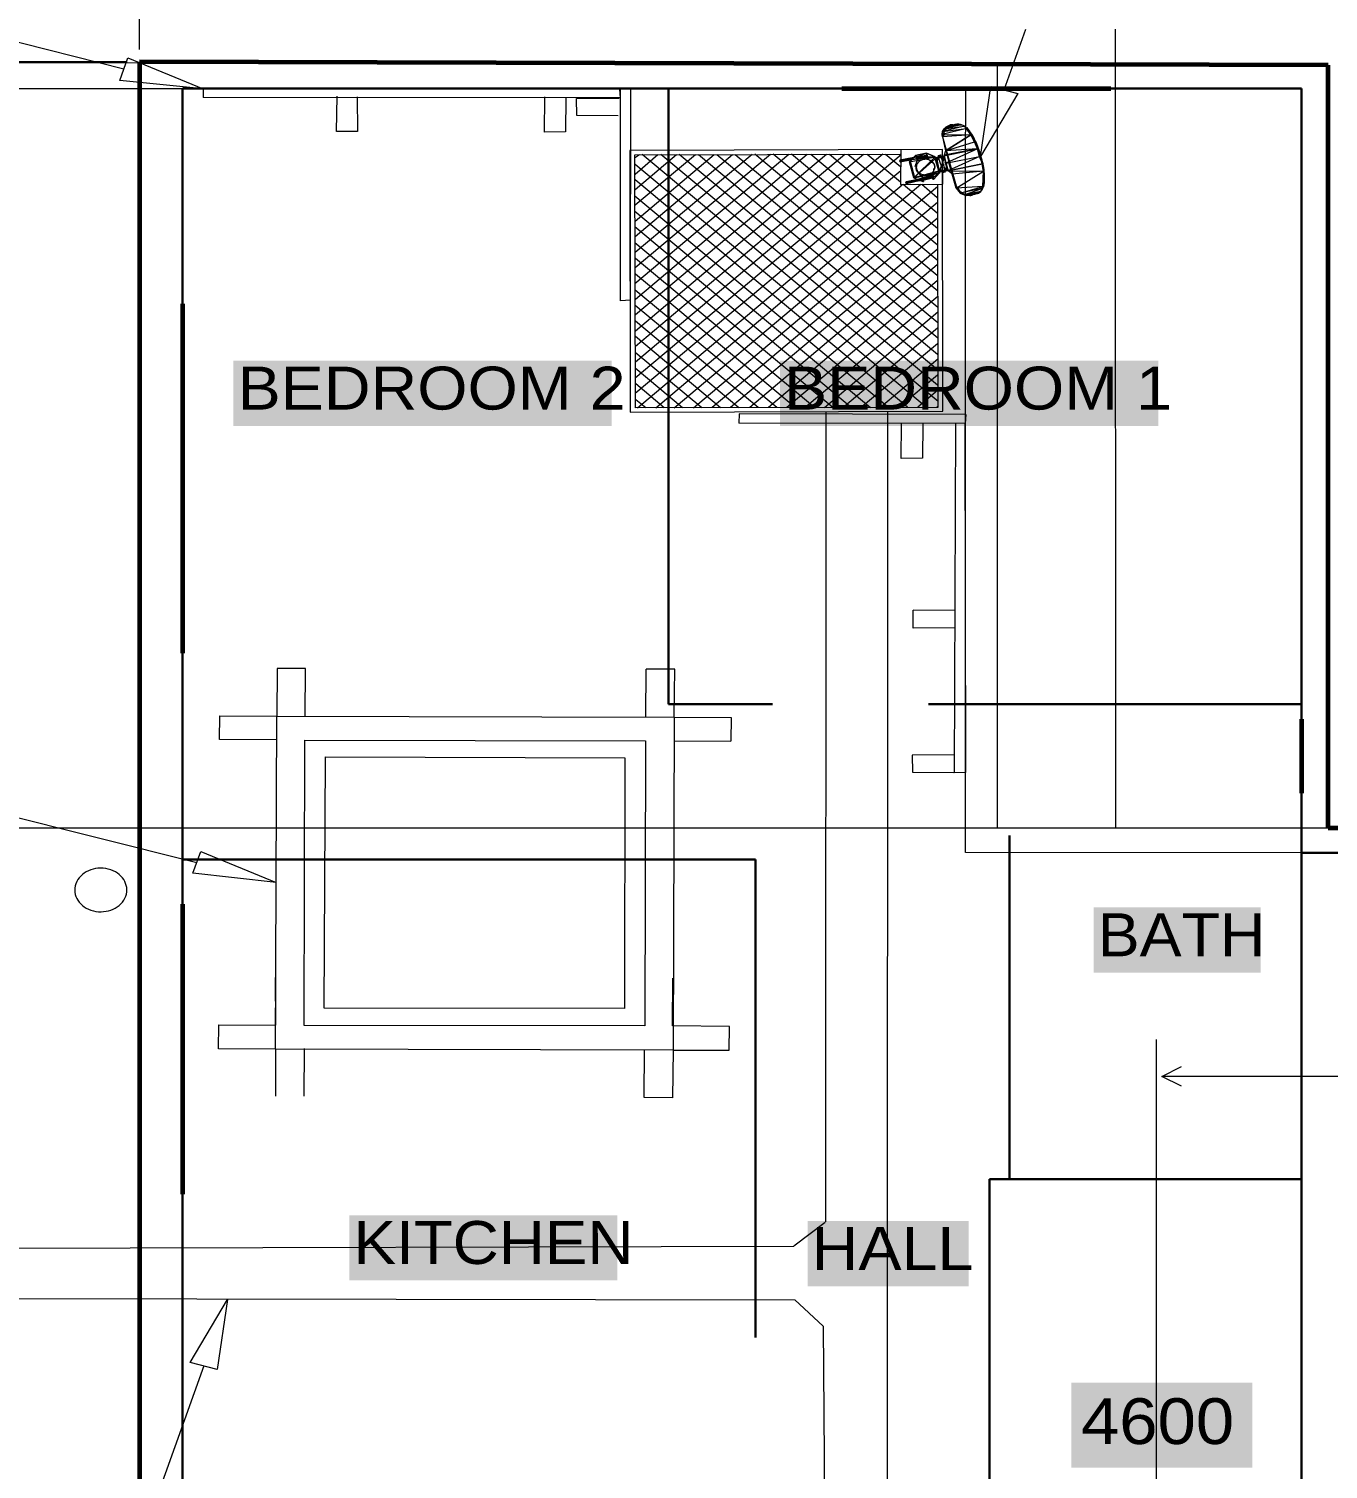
# Paper-space layout '01 Roof Support Layout' of a CAD drawing. Header units: millimetres. Extents: x 5 to 415, y 5 to 287.
# Drawn here: x 67.2 to 113.2, y 169.8 to 220.8 of the extents above; entities that cross this region are included whole.
import ezdxf

# ---------------------------------------------------------------- set-up
doc = ezdxf.new("R2010")
doc.units = ezdxf.units.MM
for name, color, linetype in [('GA_BACKGROUND', 253, 'Continuous'), ('SHEET_GEOMETRY', 7, 'Continuous'), ('SHEET_TEXT', 7, 'Continuous')]:
    doc.layers.add(name, color=color, linetype=linetype)

# ---------------------------------------------------------------- blocks, each defined once
blk = doc.blocks.new('SHEET_01_ROOF')
at = {"layer": 'GA_BACKGROUND', "lineweight": 0}
for p, q in [((70.56, 219.374), (64.948, 220.781)), ((101.719, 218.633), (102.487, 220.781)), ((105.639, 220.781), (105.656, 192.525)), ((70.416, 218.973), (70.703, 219.775)), ((70.703, 219.775), (73.372, 218.669)), ((101.479, 219.512), (51.255, 219.628)), ((101.477, 192.508), (101.479, 219.512)), ((73.372, 218.669), (70.416, 218.973)), ((100.877, 216.278), (101.24, 218.753)), ((101.24, 218.753), (102.198, 218.513)), ((100.364, 218.673), (53.068, 218.682)), ((73.372, 218.669), (73.363, 218.371)), ((88.124, 218.356), (73.363, 218.371)), ((88.103, 218.661), (73.372, 218.669)), ((78.081, 217.161), (78.104, 218.411)), ((78.081, 217.161), (78.104, 218.411)), ((78.816, 218.396), (78.832, 217.164)), ((78.816, 218.396), (78.832, 217.164)), ((85.442, 217.144), (85.465, 218.395)), ((86.207, 218.372), (86.193, 217.147)), ((86.584, 218.332), (88.086, 218.338)), ((86.596, 217.729), (86.584, 218.332)), ((88.103, 218.661), (88.124, 218.356)), ((88.133, 211.173), (88.142, 218.679)), ((88.498, 218.672), (88.142, 218.679)), ((88.497, 211.19), (88.498, 218.672)), ((100.348, 215.618), (100.364, 218.673)), ((102.198, 218.513), (100.877, 216.278)), ((88.059, 217.717), (86.596, 217.729)), ((78.832, 217.164), (78.081, 217.161)), ((78.832, 217.164), (78.081, 217.161)), ((100.386, 217.275), (99.525, 217.054)), ((100.386, 217.275), (99.525, 217.054)), ((99.525, 217.054), (99.531, 217.161)), ((99.531, 217.161), (99.525, 217.054)), ((100.314, 217.347), (99.531, 217.161)), ((100.314, 217.347), (99.531, 217.161)), ((99.531, 217.161), (100.386, 217.275)), ((99.531, 217.161), (100.386, 217.275)), ((99.531, 217.161), (99.596, 217.254)), ((99.596, 217.254), (99.531, 217.161)), ((99.567, 217.168), (99.558, 217.146)), ((99.578, 217.191), (99.567, 217.168)), ((99.59, 217.212), (99.578, 217.191)), ((99.604, 217.233), (99.59, 217.212)), ((100.203, 217.402), (99.596, 217.254)), ((100.203, 217.402), (99.596, 217.254)), ((99.596, 217.254), (100.105, 217.4)), ((99.596, 217.254), (100.105, 217.4)), ((99.596, 217.254), (100.314, 217.347)), ((99.596, 217.254), (100.314, 217.347)), ((99.653, 217.322), (99.596, 217.254)), ((99.653, 217.322), (99.596, 217.254)), ((99.606, 217.179), (99.596, 217.159)), ((99.62, 217.254), (99.604, 217.233)), ((99.618, 217.199), (99.606, 217.179)), ((99.631, 217.219), (99.618, 217.199)), ((99.637, 217.273), (99.62, 217.254)), ((99.645, 217.238), (99.631, 217.219)), ((99.656, 217.292), (99.637, 217.273)), ((99.661, 217.256), (99.645, 217.238)), ((100.105, 217.4), (99.653, 217.322)), ((99.653, 217.322), (100.105, 217.4)), ((99.839, 217.385), (99.653, 217.322)), ((99.653, 217.322), (99.839, 217.385)), ((99.77, 217.374), (99.653, 217.322)), ((99.653, 217.322), (99.898, 217.37)), ((99.675, 217.31), (99.656, 217.292)), ((99.678, 217.274), (99.661, 217.256)), ((99.697, 217.327), (99.675, 217.31)), ((99.696, 217.29), (99.678, 217.274)), ((99.691, 217.324), (99.699, 217.327)), ((99.693, 217.325), (99.701, 217.328)), ((99.716, 217.306), (99.696, 217.29)), ((99.699, 217.327), (99.707, 217.33)), ((99.701, 217.328), (99.708, 217.331)), ((99.707, 217.33), (99.714, 217.334)), ((99.708, 217.331), (99.715, 217.334)), ((99.714, 217.334), (99.722, 217.337)), ((99.715, 217.334), (99.723, 217.338)), ((99.722, 217.337), (99.729, 217.341)), ((99.723, 217.338), (99.73, 217.341)), ((99.729, 217.341), (99.737, 217.344)), ((99.73, 217.341), (99.737, 217.344)), ((99.737, 217.344), (99.744, 217.348)), ((99.737, 217.344), (99.744, 217.348)), ((99.744, 217.348), (99.752, 217.352)), ((99.744, 217.348), (99.752, 217.352)), ((99.752, 217.352), (99.759, 217.356)), ((99.752, 217.352), (99.759, 217.355)), ((99.759, 217.356), (99.766, 217.36)), ((99.759, 217.355), (99.766, 217.359)), ((99.766, 217.36), (99.773, 217.364)), ((99.766, 217.359), (99.772, 217.363)), ((99.839, 217.385), (99.77, 217.374)), ((99.772, 217.363), (99.779, 217.367)), ((99.773, 217.364), (99.78, 217.368)), ((99.779, 217.367), (99.786, 217.371)), ((99.78, 217.368), (99.787, 217.372)), ((99.786, 217.371), (99.793, 217.376)), ((99.787, 217.372), (99.794, 217.377)), ((99.793, 217.376), (99.799, 217.38)), ((99.794, 217.377), (99.801, 217.381)), ((99.804, 217.396), (99.797, 217.394)), ((99.806, 217.397), (99.799, 217.394)), ((99.799, 217.38), (99.806, 217.384)), ((99.801, 217.381), (99.807, 217.386)), ((99.811, 217.398), (99.804, 217.396)), ((99.814, 217.399), (99.806, 217.397)), ((99.818, 217.4), (99.811, 217.398)), ((99.821, 217.4), (99.814, 217.399)), ((99.825, 217.401), (99.818, 217.4)), ((99.829, 217.402), (99.821, 217.4)), ((99.833, 217.402), (99.825, 217.401)), ((99.836, 217.402), (99.829, 217.402)), ((99.84, 217.403), (99.833, 217.402)), ((99.844, 217.403), (99.836, 217.402)), ((99.898, 217.37), (99.839, 217.385)), ((99.898, 217.37), (99.839, 217.385)), ((99.847, 217.403), (99.84, 217.403)), ((99.851, 217.403), (99.844, 217.403)), ((99.855, 217.403), (99.847, 217.403)), ((99.859, 217.403), (99.851, 217.403)), ((99.862, 217.403), (99.855, 217.403)), ((99.867, 217.403), (99.859, 217.403)), ((99.869, 217.402), (99.862, 217.403)), ((99.874, 217.402), (99.867, 217.403)), ((99.876, 217.401), (99.869, 217.402)), ((99.882, 217.401), (99.874, 217.402)), ((99.884, 217.4), (99.876, 217.401)), ((99.889, 217.399), (99.882, 217.401)), ((99.891, 217.399), (99.884, 217.4)), ((99.896, 217.397), (99.889, 217.399)), ((99.898, 217.397), (99.891, 217.399)), ((99.904, 217.395), (99.896, 217.397)), ((100.105, 217.4), (99.898, 217.37)), ((100.006, 217.397), (99.898, 217.37)), ((99.905, 217.395), (99.898, 217.397)), ((99.911, 217.392), (99.904, 217.395)), ((99.912, 217.392), (99.905, 217.395)), ((99.94, 217.399), (99.909, 217.388)), ((99.918, 217.39), (99.911, 217.392)), ((99.947, 217.401), (99.915, 217.39)), ((99.972, 217.408), (99.94, 217.399)), ((99.978, 217.409), (99.947, 217.401)), ((100.005, 217.414), (99.972, 217.408)), ((100.011, 217.415), (99.978, 217.409)), ((100.038, 217.418), (100.005, 217.414)), ((100.105, 217.4), (100.006, 217.397)), ((100.043, 217.419), (100.011, 217.415)), ((100.071, 217.42), (100.038, 217.418)), ((100.076, 217.42), (100.043, 217.419)), ((100.103, 217.419), (100.071, 217.42)), ((100.108, 217.419), (100.076, 217.42)), ((100.136, 217.416), (100.103, 217.419)), ((100.105, 217.4), (100.203, 217.402)), ((100.203, 217.402), (100.105, 217.4)), ((100.14, 217.415), (100.108, 217.419)), ((100.168, 217.411), (100.136, 217.416)), ((100.172, 217.41), (100.14, 217.415)), ((100.199, 217.403), (100.168, 217.411)), ((100.203, 217.402), (100.172, 217.41)), ((100.23, 217.393), (100.199, 217.403)), ((100.314, 217.347), (100.203, 217.402)), ((100.314, 217.347), (100.203, 217.402)), ((100.233, 217.392), (100.203, 217.402)), ((100.26, 217.382), (100.23, 217.393)), ((100.262, 217.381), (100.233, 217.392)), ((100.288, 217.368), (100.26, 217.382)), ((100.29, 217.367), (100.262, 217.381)), ((100.315, 217.352), (100.288, 217.368)), ((100.317, 217.351), (100.29, 217.367)), ((100.386, 217.275), (100.314, 217.347)), ((100.386, 217.275), (100.314, 217.347)), ((100.341, 217.334), (100.315, 217.352)), ((100.342, 217.333), (100.317, 217.351)), ((100.365, 217.313), (100.341, 217.334)), ((100.365, 217.313), (100.342, 217.333)), ((100.387, 217.291), (100.365, 217.313)), ((100.387, 217.291), (100.365, 217.313)), ((100.419, 217.233), (100.375, 217.29)), ((100.533, 217.047), (100.386, 217.275)), ((100.533, 217.047), (100.386, 217.275)), ((100.445, 217.248), (100.401, 217.305)), ((100.46, 217.176), (100.419, 217.233)), ((100.487, 217.189), (100.445, 217.248)), ((100.501, 217.117), (100.46, 217.176)), ((100.528, 217.13), (100.487, 217.189)), ((86.193, 217.147), (85.442, 217.144)), ((99.528, 216.971), (99.525, 217.054)), ((99.525, 217.054), (100.533, 217.047)), ((99.525, 217.054), (100.533, 217.047)), ((99.525, 217.054), (99.528, 216.971)), ((100.533, 217.047), (99.528, 216.971)), ((100.533, 217.047), (99.528, 216.971)), ((99.528, 216.971), (99.645, 216.477)), ((99.528, 216.971), (99.645, 216.477)), ((99.528, 216.971), (99.759, 216.067)), ((99.528, 216.971), (99.789, 216.059)), ((99.537, 217.051), (99.536, 217.027)), ((99.536, 217.027), (99.537, 217.002)), ((99.539, 217.075), (99.537, 217.051)), ((99.537, 217.002), (99.539, 216.978)), ((99.544, 217.099), (99.539, 217.075)), ((99.55, 217.123), (99.544, 217.099)), ((99.558, 217.146), (99.55, 217.123)), ((99.568, 217.05), (99.567, 217.027)), ((99.567, 217.027), (99.568, 217.004)), ((99.57, 217.072), (99.568, 217.05)), ((99.568, 217.004), (99.57, 216.981)), ((99.575, 217.094), (99.57, 217.072)), ((99.58, 217.116), (99.575, 217.094)), ((99.587, 217.138), (99.58, 217.116)), ((99.596, 217.159), (99.587, 217.138)), ((100.533, 217.047), (99.645, 216.477)), ((99.645, 216.477), (100.533, 217.047)), ((99.645, 216.477), (100.671, 216.794)), ((99.645, 216.477), (100.671, 216.794)), ((100.539, 217.058), (100.501, 217.117)), ((100.566, 217.071), (100.528, 217.13)), ((100.671, 216.794), (100.533, 217.047)), ((100.671, 216.794), (100.533, 217.047)), ((100.575, 216.998), (100.539, 217.058)), ((100.603, 217.01), (100.566, 217.071)), ((100.61, 216.937), (100.575, 216.998)), ((100.638, 216.949), (100.603, 217.01)), ((100.643, 216.876), (100.61, 216.937)), ((100.671, 216.887), (100.638, 216.949)), ((100.673, 216.814), (100.643, 216.876)), ((100.702, 216.824), (100.671, 216.887)), ((100.671, 216.794), (100.778, 216.548)), ((100.778, 216.548), (100.671, 216.794)), ((100.702, 216.751), (100.673, 216.814)), ((100.732, 216.761), (100.702, 216.824)), ((100.729, 216.688), (100.702, 216.751)), ((100.755, 216.624), (100.729, 216.688)), ((100.759, 216.697), (100.732, 216.761)), ((100.784, 216.632), (100.759, 216.697)), ((99.534, 216.532), (88.47, 216.494)), ((88.47, 216.494), (88.485, 207.234)), ((88.637, 216.234), (88.811, 216.354)), ((88.643, 216.342), (98.039, 216.361)), ((88.668, 207.379), (88.643, 216.342)), ((88.644, 211.782), (94.096, 216.367)), ((88.651, 213.991), (91.449, 216.348)), ((88.651, 213.445), (92.101, 216.348)), ((88.652, 212.353), (93.444, 216.367)), ((88.652, 212.899), (92.792, 216.366)), ((88.658, 208.447), (98.069, 216.354)), ((88.659, 215.655), (89.463, 216.355)), ((88.659, 215.109), (90.115, 216.355)), ((88.66, 214.563), (90.797, 216.348)), ((88.666, 209.564), (96.734, 216.361)), ((88.666, 210.11), (96.082, 216.36)), ((88.667, 209.018), (97.425, 216.379)), ((88.674, 211.228), (94.748, 216.367)), ((88.674, 210.682), (95.43, 216.36)), ((88.91, 216.357), (99.379, 207.615)), ((89.562, 216.357), (99.358, 208.194)), ((90.214, 216.357), (99.357, 208.74)), ((90.896, 216.35), (99.357, 209.287)), ((91.548, 216.351), (99.365, 209.858)), ((92.2, 216.351), (99.365, 210.404)), ((92.891, 216.369), (99.365, 210.95)), ((93.543, 216.369), (99.373, 211.521)), ((94.195, 216.369), (99.343, 212.075)), ((94.877, 216.362), (99.342, 212.621)), ((95.529, 216.363), (99.342, 213.167)), ((96.181, 216.363), (99.351, 213.739)), ((96.863, 216.356), (98.045, 215.377)), ((97.515, 216.356), (98.045, 215.923)), ((99.277, 216.269), (98.018, 216.121)), ((98.018, 216.121), (99.277, 216.269)), ((98.517, 216.241), (98.018, 216.121)), ((98.517, 216.241), (98.018, 216.121)), ((98.018, 216.121), (98.508, 216.216)), ((98.46, 216.174), (98.018, 216.121)), ((98.018, 216.121), (98.46, 216.174)), ((98.018, 216.121), (98.46, 216.174)), ((98.027, 216.146), (98.018, 216.121)), ((98.027, 216.146), (98.018, 216.121)), ((98.027, 216.146), (98.018, 216.121)), ((98.027, 216.146), (98.517, 216.241)), ((98.517, 216.241), (98.027, 216.146)), ((98.517, 216.241), (98.027, 216.146)), ((98.027, 216.146), (98.517, 216.241)), ((98.517, 216.241), (98.027, 216.146)), ((98.517, 216.241), (98.027, 216.146)), ((98.027, 216.146), (98.039, 216.088)), ((98.46, 216.174), (98.039, 216.088)), ((98.039, 216.088), (98.46, 216.174)), ((98.039, 216.088), (98.46, 216.174)), ((98.46, 216.174), (98.039, 216.088)), ((98.46, 216.174), (98.039, 216.088)), ((98.039, 216.088), (98.46, 216.174)), ((98.46, 216.174), (98.039, 216.088)), ((98.039, 216.088), (98.46, 216.174)), ((98.062, 216.519), (98.048, 215.294)), ((99.534, 216.532), (98.062, 216.519)), ((98.365, 216.088), (98.574, 216.309)), ((98.365, 216.088), (99.277, 216.269)), ((98.365, 216.088), (99.277, 216.269)), ((98.46, 216.174), (98.365, 216.088)), ((98.46, 216.174), (98.365, 216.088)), ((99.277, 216.269), (98.46, 216.174)), ((98.46, 216.174), (98.517, 216.241)), ((98.46, 216.174), (98.517, 216.241)), ((98.517, 216.241), (98.966, 216.402)), ((98.517, 216.241), (98.966, 216.402)), ((98.574, 216.309), (98.517, 216.241)), ((98.574, 216.309), (98.517, 216.241)), ((99.277, 216.269), (98.517, 216.241)), ((99.277, 216.269), (98.517, 216.241)), ((99.277, 216.269), (98.524, 215.53)), ((99.277, 216.269), (98.524, 215.53)), ((99.289, 216.212), (98.524, 215.53)), ((98.524, 215.53), (99.289, 216.212)), ((98.966, 216.402), (98.574, 216.309)), ((98.966, 216.402), (98.574, 216.309)), ((98.574, 216.309), (98.613, 216.327)), ((98.574, 216.309), (98.64, 216.129)), ((98.613, 216.327), (98.67, 216.121)), ((98.616, 216.244), (98.969, 216.319)), ((98.969, 216.319), (98.625, 216.269)), ((98.637, 216.211), (98.99, 216.287)), ((98.981, 216.262), (98.637, 216.211)), ((98.768, 216.141), (98.741, 216.126)), ((98.796, 216.154), (98.768, 216.141)), ((98.827, 216.164), (98.796, 216.154)), ((98.859, 216.172), (98.827, 216.164)), ((98.892, 216.177), (98.859, 216.172)), ((98.925, 216.179), (98.892, 216.177)), ((98.957, 216.179), (98.925, 216.179)), ((98.966, 216.402), (98.957, 216.377)), ((98.957, 216.377), (98.993, 216.204)), ((98.989, 216.175), (98.957, 216.179)), ((98.966, 216.402), (99.277, 216.269)), ((99.277, 216.269), (98.966, 216.402)), ((98.966, 216.402), (99.023, 216.197)), ((99.277, 216.269), (98.966, 216.402)), ((99.02, 216.17), (98.989, 216.175)), ((98.993, 216.204), (99.023, 216.197)), ((99.05, 216.162), (99.02, 216.17)), ((99.196, 216.044), (99.023, 216.197)), ((99.079, 216.151), (99.05, 216.162)), ((99.107, 216.138), (99.079, 216.151)), ((99.427, 215.686), (99.247, 216.277)), ((99.289, 216.212), (99.277, 216.269)), ((99.289, 216.212), (99.277, 216.269)), ((99.436, 215.711), (99.277, 216.269)), ((99.289, 216.212), (99.573, 216.277)), ((99.573, 216.277), (99.289, 216.212)), ((99.289, 216.212), (99.603, 216.269)), ((99.603, 216.269), (99.289, 216.212)), ((99.289, 216.212), (99.534, 216.259)), ((99.298, 216.237), (99.289, 216.212)), ((99.424, 215.768), (99.289, 216.212)), ((99.424, 215.768), (99.289, 216.212)), ((99.513, 216.292), (99.298, 216.237)), ((99.298, 216.237), (99.513, 216.292)), ((99.298, 216.237), (99.513, 216.292)), ((99.513, 216.292), (99.298, 216.237)), ((99.298, 216.237), (99.474, 216.274)), ((99.474, 216.274), (99.298, 216.237)), ((99.406, 216.264), (99.298, 216.237)), ((99.349, 216.197), (99.31, 216.179)), ((99.364, 216.056), (99.319, 216.204)), ((99.319, 216.204), (99.319, 216.204)), ((99.319, 216.204), (99.349, 216.197)), ((99.328, 216.229), (99.543, 216.284)), ((99.328, 216.229), (99.328, 216.229)), ((99.331, 216.147), (99.331, 216.147)), ((99.331, 216.147), (99.361, 216.139)), ((99.349, 216.197), (99.349, 216.197)), ((99.361, 216.139), (99.349, 216.197)), ((99.36, 216.201), (99.358, 216.203)), ((99.361, 216.199), (99.36, 216.201)), ((99.362, 216.197), (99.361, 216.199)), ((99.363, 216.194), (99.362, 216.197)), ((99.364, 216.192), (99.363, 216.194)), ((99.365, 216.19), (99.364, 216.192)), ((99.366, 216.188), (99.365, 216.19)), ((99.367, 216.185), (99.366, 216.188)), ((99.367, 216.183), (99.367, 216.185)), ((99.368, 216.181), (99.367, 216.183)), ((99.368, 216.178), (99.368, 216.181)), ((99.368, 216.176), (99.368, 216.178)), ((99.369, 216.174), (99.368, 216.176)), ((99.368, 216.166), (99.369, 216.169)), ((99.369, 216.171), (99.369, 216.174)), ((99.369, 216.169), (99.369, 216.171)), ((99.385, 216.297), (99.462, 216.332)), ((99.462, 216.332), (99.385, 216.297)), ((99.453, 216.307), (99.385, 216.297)), ((99.385, 216.297), (99.483, 216.299)), ((99.474, 216.274), (99.385, 216.297)), ((99.385, 216.297), (99.406, 216.264)), ((99.474, 216.274), (99.385, 216.297)), ((99.385, 216.297), (99.406, 216.264)), ((99.385, 216.297), (99.385, 216.297)), ((99.385, 216.297), (99.406, 216.264)), ((99.385, 216.297), (99.385, 216.297)), ((99.397, 216.239), (99.573, 216.277)), ((99.573, 216.277), (99.397, 216.239)), ((99.553, 215.763), (99.397, 216.239)), ((99.397, 216.239), (99.397, 216.239)), ((99.406, 216.264), (99.415, 216.289)), ((99.406, 216.264), (99.474, 216.274)), ((99.406, 216.264), (99.474, 216.274)), ((99.406, 216.264), (99.406, 216.264)), ((99.415, 216.289), (99.415, 216.289)), ((99.424, 216.314), (99.424, 216.314)), ((99.453, 216.307), (99.424, 216.314)), ((99.424, 216.314), (99.453, 216.307)), ((99.603, 216.269), (99.424, 215.768)), ((99.603, 216.269), (99.424, 215.768)), ((99.448, 216.316), (99.446, 216.315)), ((99.447, 216.283), (99.45, 216.283)), ((99.451, 216.317), (99.448, 216.316)), ((99.45, 216.283), (99.453, 216.283)), ((99.453, 216.318), (99.451, 216.317)), ((99.456, 216.319), (99.453, 216.318)), ((99.453, 216.307), (99.453, 216.307)), ((99.453, 216.307), (99.474, 216.274)), ((99.453, 216.307), (99.483, 216.299)), ((99.453, 216.283), (99.456, 216.283)), ((99.459, 216.32), (99.456, 216.319)), ((99.456, 216.283), (99.459, 216.283)), ((99.461, 216.32), (99.459, 216.32)), ((99.459, 216.283), (99.462, 216.283)), ((99.464, 216.321), (99.461, 216.32)), ((99.462, 216.332), (99.474, 216.274)), ((99.474, 216.274), (99.462, 216.332)), ((99.462, 216.283), (99.464, 216.284)), ((99.467, 216.322), (99.464, 216.321)), ((99.464, 216.284), (99.467, 216.284)), ((99.47, 216.322), (99.467, 216.322)), ((99.467, 216.284), (99.47, 216.285)), ((99.472, 216.323), (99.47, 216.322)), ((99.47, 216.285), (99.473, 216.285)), ((99.475, 216.323), (99.472, 216.323)), ((99.473, 216.285), (99.475, 216.286)), ((99.483, 216.299), (99.474, 216.274)), ((99.513, 216.292), (99.474, 216.274)), ((99.474, 216.274), (99.474, 216.274)), ((99.478, 216.323), (99.475, 216.323)), ((99.475, 216.286), (99.478, 216.287)), ((99.481, 216.323), (99.478, 216.323)), ((99.478, 216.287), (99.481, 216.288)), ((99.484, 216.323), (99.481, 216.323)), ((99.481, 216.288), (99.483, 216.288)), ((99.483, 216.299), (99.483, 216.299)), ((99.483, 216.288), (99.486, 216.289)), ((99.487, 216.323), (99.484, 216.323)), ((99.486, 216.289), (99.489, 216.291)), ((99.49, 216.323), (99.487, 216.323)), ((99.489, 216.291), (99.491, 216.292)), ((99.63, 215.798), (99.495, 216.242)), ((99.534, 216.259), (99.513, 216.292)), ((99.534, 216.259), (99.513, 216.292)), ((99.55, 207.272), (99.534, 216.532)), ((99.55, 215.3), (99.534, 216.532)), ((99.573, 216.277), (99.534, 216.259)), ((99.555, 216.227), (99.594, 216.244)), ((99.564, 216.252), (99.564, 216.252)), ((99.639, 216.097), (99.564, 216.252)), ((99.567, 216.169), (99.564, 216.252)), ((99.594, 216.244), (99.564, 216.252)), ((99.567, 216.169), (99.606, 216.187)), ((99.567, 216.169), (99.567, 216.169)), ((99.603, 216.269), (99.573, 216.277)), ((99.606, 216.187), (99.576, 216.194)), ((99.582, 216.302), (100.778, 216.548)), ((99.582, 216.302), (100.778, 216.548)), ((99.591, 216.327), (99.582, 216.302)), ((99.591, 216.327), (99.582, 216.302)), ((99.651, 216.039), (99.582, 216.302)), ((99.582, 216.302), (99.651, 216.039)), ((99.582, 216.302), (99.72, 215.776)), ((100.778, 216.548), (99.591, 216.327)), ((99.591, 216.327), (100.778, 216.548)), ((99.645, 216.477), (99.591, 216.327)), ((99.645, 216.477), (99.591, 216.327)), ((99.645, 216.477), (99.591, 216.327)), ((99.594, 216.244), (99.594, 216.244)), ((99.595, 216.242), (99.595, 216.24)), ((99.595, 216.24), (99.595, 216.237)), ((99.595, 216.237), (99.595, 216.235)), ((99.595, 216.235), (99.596, 216.232)), ((99.596, 216.232), (99.596, 216.23)), ((99.596, 216.23), (99.596, 216.228)), ((99.596, 216.228), (99.597, 216.225)), ((99.597, 216.225), (99.597, 216.223)), ((99.597, 216.223), (99.598, 216.221)), ((99.598, 216.221), (99.599, 216.218)), ((99.599, 216.218), (99.6, 216.216)), ((99.6, 216.216), (99.601, 216.214)), ((99.601, 216.214), (99.602, 216.212)), ((99.602, 216.212), (99.603, 216.21)), ((99.729, 215.801), (99.603, 216.269)), ((99.729, 215.801), (99.603, 216.269)), ((99.603, 216.269), (99.639, 216.097)), ((99.603, 216.21), (99.604, 216.207)), ((99.604, 216.207), (99.606, 216.205)), ((99.606, 216.187), (99.606, 216.187)), ((99.624, 216.323), (99.623, 216.322)), ((99.623, 216.322), (99.623, 216.32)), ((99.623, 216.32), (99.624, 216.319)), ((99.625, 216.329), (99.624, 216.328)), ((99.624, 216.328), (99.624, 216.326)), ((99.624, 216.326), (99.624, 216.325)), ((99.624, 216.325), (99.624, 216.323)), ((99.624, 216.319), (99.624, 216.317)), ((99.624, 216.317), (99.624, 216.316)), ((99.624, 216.316), (99.624, 216.314)), ((99.624, 216.314), (99.625, 216.313)), ((99.626, 216.332), (99.625, 216.331)), ((99.625, 216.331), (99.625, 216.329)), ((99.627, 216.335), (99.626, 216.334)), ((99.626, 216.334), (99.626, 216.332)), ((99.627, 216.337), (99.627, 216.335)), ((100.778, 216.548), (99.645, 216.477)), ((100.778, 216.548), (99.645, 216.477)), ((100.778, 216.548), (99.651, 216.039)), ((100.778, 216.548), (99.651, 216.039)), ((99.651, 216.039), (100.847, 216.285)), ((99.651, 216.039), (100.847, 216.285)), ((100.847, 216.285), (99.72, 215.776)), ((100.847, 216.285), (99.72, 215.776)), ((100.778, 216.56), (100.755, 216.624)), ((100.799, 216.495), (100.778, 216.56)), ((100.847, 216.285), (100.778, 216.548)), ((100.847, 216.285), (100.778, 216.548)), ((100.808, 216.567), (100.784, 216.632)), ((100.819, 216.429), (100.799, 216.495)), ((100.829, 216.502), (100.808, 216.567)), ((100.836, 216.364), (100.819, 216.429)), ((100.849, 216.435), (100.829, 216.502)), ((100.851, 216.297), (100.836, 216.364)), ((100.946, 216.015), (100.847, 216.285)), ((100.946, 216.015), (100.847, 216.285)), ((100.866, 216.369), (100.849, 216.435)), ((100.885, 216.212), (100.863, 216.277)), ((100.882, 216.302), (100.866, 216.369)), ((100.905, 216.147), (100.885, 216.212)), ((100.915, 216.219), (100.893, 216.285)), ((100.922, 216.081), (100.905, 216.147)), ((100.935, 216.153), (100.915, 216.219)), ((100.953, 216.087), (100.935, 216.153)), ((88.656, 216.011), (98.951, 207.422)), ((88.658, 207.901), (98.06, 215.783)), ((98.018, 216.121), (98.039, 216.088)), ((98.018, 216.121), (98.039, 216.088)), ((98.039, 216.088), (98.018, 216.121)), ((98.018, 216.121), (98.039, 216.088)), ((98.018, 216.121), (98.039, 216.088)), ((98.524, 215.53), (98.365, 216.088)), ((98.365, 216.088), (98.524, 215.53)), ((98.524, 215.53), (98.365, 216.088)), ((98.554, 215.522), (98.404, 216.106)), ((99.424, 215.768), (98.524, 215.53)), ((98.524, 215.53), (99.424, 215.768)), ((99.436, 215.711), (98.524, 215.53)), ((98.524, 215.53), (99.436, 215.711)), ((98.568, 215.928), (98.64, 216.129)), ((98.593, 215.892), (98.592, 215.879)), ((98.592, 215.879), (98.592, 215.867)), ((98.592, 215.867), (98.592, 215.855)), ((98.592, 215.855), (98.594, 215.842)), ((98.595, 215.904), (98.593, 215.892)), ((98.594, 215.842), (98.596, 215.83)), ((98.598, 215.917), (98.595, 215.904)), ((98.596, 215.83), (98.599, 215.818)), ((98.599, 215.818), (98.603, 215.806)), ((98.603, 215.806), (98.607, 215.795)), ((98.608, 215.924), (98.607, 215.896)), ((98.607, 215.896), (98.61, 215.869)), ((98.607, 215.795), (98.612, 215.783)), ((98.611, 215.95), (98.608, 215.924)), ((98.61, 215.869), (98.616, 215.841)), ((98.618, 215.976), (98.611, 215.95)), ((98.612, 215.783), (98.619, 215.772)), ((98.616, 215.841), (98.625, 215.814)), ((98.628, 216.001), (98.618, 215.976)), ((98.619, 215.772), (98.625, 215.761)), ((98.625, 215.814), (98.637, 215.789)), ((98.625, 215.761), (98.633, 215.75)), ((98.64, 216.026), (98.628, 216.001)), ((98.633, 215.75), (98.641, 215.74)), ((98.634, 215.748), (98.799, 215.57)), ((98.637, 215.789), (98.653, 215.765)), ((98.67, 216.121), (98.64, 216.129)), ((98.656, 216.049), (98.64, 216.026)), ((98.641, 215.74), (98.65, 215.73)), ((98.653, 215.765), (98.67, 215.742)), ((98.673, 216.071), (98.656, 216.049)), ((99.436, 215.711), (98.664, 215.467)), ((98.664, 215.467), (99.436, 215.711)), ((98.67, 215.742), (98.69, 215.721)), ((98.694, 216.091), (98.673, 216.071)), ((98.69, 215.721), (98.712, 215.703)), ((98.716, 216.109), (98.694, 216.091)), ((98.712, 215.703), (98.737, 215.686)), ((98.741, 216.126), (98.716, 216.109)), ((98.737, 215.686), (98.763, 215.671)), ((98.763, 215.671), (98.79, 215.658)), ((98.79, 215.658), (98.819, 215.648)), ((98.819, 215.648), (98.849, 215.639)), ((98.849, 215.639), (98.88, 215.634)), ((98.88, 215.634), (98.912, 215.63)), ((98.912, 215.63), (98.945, 215.63)), ((98.945, 215.63), (98.977, 215.632)), ((98.977, 215.632), (99.01, 215.637)), ((99.01, 215.637), (99.043, 215.645)), ((99.043, 215.645), (99.073, 215.656)), ((99.073, 215.656), (99.102, 215.668)), ((99.102, 215.668), (99.129, 215.683)), ((99.133, 216.123), (99.107, 216.138)), ((99.129, 215.683), (99.153, 215.7)), ((99.157, 216.107), (99.133, 216.123)), ((99.152, 215.645), (99.191, 215.663)), ((99.152, 215.645), (99.218, 215.465)), ((99.153, 215.7), (99.176, 215.718)), ((99.179, 216.088), (99.157, 216.107)), ((99.176, 215.718), (99.196, 215.739)), ((99.176, 215.53), (99.436, 215.711)), ((99.176, 215.53), (99.436, 215.711)), ((99.199, 216.067), (99.179, 216.088)), ((99.232, 215.871), (99.191, 215.663)), ((99.191, 215.663), (99.218, 215.465)), ((99.196, 215.739), (99.214, 215.76)), ((99.217, 216.045), (99.199, 216.067)), ((99.219, 216.044), (99.21, 216.054)), ((99.214, 215.76), (99.229, 215.783)), ((99.232, 216.02), (99.217, 216.045)), ((99.436, 215.711), (99.218, 215.465)), ((99.218, 215.465), (99.436, 215.711)), ((99.436, 215.711), (99.218, 215.465)), ((99.228, 216.034), (99.219, 216.044)), ((99.235, 216.023), (99.228, 216.034)), ((99.229, 215.783), (99.242, 215.808)), ((99.244, 215.995), (99.232, 216.02)), ((99.242, 216.012), (99.235, 216.023)), ((99.248, 216.001), (99.242, 216.012)), ((99.242, 215.808), (99.251, 215.833)), ((99.254, 215.968), (99.244, 215.995)), ((99.254, 215.989), (99.248, 216.001)), ((99.251, 215.833), (99.258, 215.859)), ((99.258, 215.978), (99.254, 215.989)), ((99.26, 215.94), (99.254, 215.968)), ((99.262, 215.966), (99.258, 215.978)), ((99.258, 215.859), (99.262, 215.886)), ((99.263, 215.913), (99.26, 215.94)), ((99.265, 215.954), (99.262, 215.966)), ((99.262, 215.886), (99.263, 215.913)), ((99.263, 215.868), (99.266, 215.88)), ((99.267, 215.942), (99.265, 215.954)), ((99.266, 215.88), (99.268, 215.892)), ((99.268, 215.929), (99.267, 215.942)), ((99.269, 215.917), (99.268, 215.929)), ((99.268, 215.892), (99.269, 215.905)), ((99.269, 215.905), (99.269, 215.917)), ((99.361, 216.139), (99.322, 216.121)), ((99.376, 215.999), (99.325, 216.039)), ((99.358, 215.949), (99.376, 215.999)), ((99.376, 215.999), (99.364, 216.056)), ((99.388, 215.941), (99.376, 215.999)), ((99.424, 215.768), (99.388, 215.941)), ((99.451, 215.843), (99.412, 215.826)), ((99.412, 215.826), (99.442, 215.818)), ((99.729, 215.801), (99.424, 215.768)), ((99.424, 215.768), (99.729, 215.801)), ((99.424, 215.768), (99.463, 215.786)), ((99.436, 215.711), (99.424, 215.768)), ((99.436, 215.711), (99.424, 215.768)), ((99.424, 215.768), (99.445, 215.736)), ((99.442, 215.818), (99.442, 215.818)), ((99.445, 215.736), (99.729, 215.801)), ((99.445, 215.736), (99.69, 215.783)), ((99.523, 215.771), (99.445, 215.736)), ((99.445, 215.736), (99.523, 215.771)), ((99.454, 215.761), (99.451, 215.843)), ((99.451, 215.843), (99.451, 215.843)), ((99.66, 215.791), (99.454, 215.761)), ((99.454, 215.761), (99.66, 215.791)), ((99.454, 215.761), (99.454, 215.761)), ((99.454, 215.761), (99.454, 215.761)), ((99.454, 215.761), (99.454, 215.761)), ((99.482, 215.815), (99.481, 215.817)), ((99.484, 215.813), (99.482, 215.815)), ((99.485, 215.811), (99.484, 215.813)), ((99.486, 215.809), (99.485, 215.811)), ((99.487, 215.806), (99.486, 215.809)), ((99.488, 215.804), (99.487, 215.806)), ((99.489, 215.802), (99.488, 215.804)), ((99.489, 215.8), (99.489, 215.802)), ((99.49, 215.797), (99.489, 215.8)), ((99.491, 215.795), (99.49, 215.797)), ((99.491, 215.793), (99.491, 215.795)), ((99.491, 215.79), (99.491, 215.793)), ((99.491, 215.788), (99.491, 215.79)), ((99.492, 215.785), (99.491, 215.788)), ((99.491, 215.781), (99.492, 215.783)), ((99.492, 215.783), (99.492, 215.785)), ((99.729, 215.801), (99.523, 215.771)), ((99.729, 215.801), (99.523, 215.771)), ((99.621, 215.773), (99.523, 215.771)), ((99.523, 215.771), (99.535, 215.713)), ((99.523, 215.771), (99.535, 215.713)), ((99.544, 215.738), (99.523, 215.771)), ((99.535, 215.713), (99.621, 215.773)), ((99.642, 215.741), (99.535, 215.713)), ((99.535, 215.713), (99.642, 215.741)), ((99.69, 215.783), (99.544, 215.738)), ((99.544, 215.738), (99.642, 215.741)), ((99.544, 215.738), (99.544, 215.738)), ((99.582, 215.756), (99.574, 215.731)), ((99.576, 215.732), (99.579, 215.732)), ((99.579, 215.732), (99.582, 215.732)), ((99.582, 215.732), (99.585, 215.732)), ((99.585, 215.732), (99.588, 215.732)), ((99.588, 215.732), (99.591, 215.732)), ((99.591, 215.732), (99.593, 215.733)), ((99.593, 215.733), (99.596, 215.733)), ((99.596, 215.733), (99.599, 215.734)), ((99.599, 215.734), (99.602, 215.734)), ((99.602, 215.734), (99.604, 215.735)), ((99.604, 215.735), (99.607, 215.736)), ((99.607, 215.736), (99.61, 215.736)), ((99.61, 215.736), (99.612, 215.737)), ((99.663, 215.981), (99.612, 216.021)), ((99.612, 215.748), (99.612, 215.748)), ((99.612, 215.748), (99.612, 215.748)), ((99.612, 215.737), (99.615, 215.738)), ((99.615, 215.738), (99.618, 215.739)), ((99.618, 215.739), (99.62, 215.741)), ((99.639, 216.097), (99.621, 216.046)), ((99.621, 215.773), (99.729, 215.801)), ((99.621, 215.773), (99.69, 215.783)), ((99.642, 215.741), (99.621, 215.773)), ((99.621, 215.773), (99.642, 215.741)), ((99.651, 216.039), (99.639, 216.097)), ((99.642, 215.741), (99.642, 215.741)), ((99.663, 215.981), (99.651, 216.039)), ((99.651, 216.039), (99.651, 216.039)), ((99.72, 215.776), (99.651, 216.039)), ((99.651, 216.039), (99.72, 215.776)), ((99.696, 215.891), (99.657, 215.874)), ((99.669, 215.816), (99.657, 215.874)), ((99.657, 215.874), (99.687, 215.866)), ((99.66, 215.791), (99.66, 215.791)), ((99.699, 215.808), (99.663, 215.981)), ((99.663, 215.981), (99.729, 215.801)), ((99.708, 215.834), (99.669, 215.816)), ((99.669, 215.816), (99.669, 215.816)), ((99.669, 215.816), (99.699, 215.808)), ((99.687, 215.866), (99.687, 215.866)), ((99.688, 215.864), (99.688, 215.861)), ((99.688, 215.861), (99.688, 215.859)), ((99.688, 215.859), (99.688, 215.857)), ((99.688, 215.857), (99.689, 215.854)), ((99.689, 215.854), (99.689, 215.852)), ((99.689, 215.852), (99.689, 215.849)), ((99.689, 215.849), (99.69, 215.847)), ((99.69, 215.847), (99.69, 215.845)), ((99.69, 215.845), (99.691, 215.842)), ((99.69, 215.783), (99.729, 215.801)), ((99.691, 215.842), (99.692, 215.84)), ((99.692, 215.84), (99.693, 215.838)), ((99.693, 215.838), (99.694, 215.836)), ((99.694, 215.836), (99.695, 215.834)), ((99.695, 215.834), (99.696, 215.831)), ((99.696, 215.831), (99.697, 215.829)), ((99.697, 215.829), (99.699, 215.827)), ((99.699, 215.808), (99.699, 215.808)), ((99.699, 215.808), (99.699, 215.808)), ((99.72, 215.776), (100.946, 216.015)), ((99.72, 215.776), (100.946, 216.015)), ((99.75, 215.768), (99.72, 215.776)), ((99.72, 215.776), (99.75, 215.768)), ((100.946, 216.015), (99.75, 215.768)), ((100.946, 216.015), (99.75, 215.768)), ((99.873, 215.656), (99.75, 215.768)), ((99.75, 215.768), (100.985, 215.759)), ((99.75, 215.768), (100.985, 215.759)), ((99.75, 215.768), (99.873, 215.656)), ((99.75, 215.768), (99.873, 215.656)), ((100.02, 215.155), (99.759, 216.067)), ((99.763, 215.786), (99.763, 215.784)), ((99.763, 215.784), (99.764, 215.783)), ((99.764, 215.783), (99.764, 215.781)), ((99.764, 215.781), (99.765, 215.78)), ((99.765, 215.78), (99.766, 215.778)), ((99.766, 215.778), (99.767, 215.777)), ((99.767, 215.777), (99.768, 215.775)), ((99.768, 215.775), (99.769, 215.774)), ((99.769, 215.774), (99.77, 215.773)), ((99.77, 215.773), (99.771, 215.771)), ((99.771, 215.771), (99.772, 215.77)), ((99.772, 215.77), (99.773, 215.769)), ((99.773, 215.769), (99.774, 215.768)), ((99.774, 215.768), (99.776, 215.767)), ((99.776, 215.767), (99.777, 215.765)), ((99.777, 215.765), (99.779, 215.764)), ((100.05, 215.147), (99.789, 216.059)), ((100.985, 215.759), (99.873, 215.656)), ((100.985, 215.759), (99.873, 215.656)), ((99.873, 215.656), (100.02, 215.155)), ((99.873, 215.656), (100.02, 215.155)), ((100.02, 215.155), (100.985, 215.759)), ((100.02, 215.155), (100.985, 215.759)), ((100.938, 216.015), (100.922, 216.081)), ((100.952, 215.949), (100.938, 216.015)), ((100.985, 215.759), (100.946, 216.015)), ((100.985, 215.759), (100.946, 216.015)), ((100.964, 215.883), (100.952, 215.949)), ((100.969, 216.02), (100.953, 216.087)), ((100.985, 215.759), (100.956, 215.22)), ((100.956, 215.22), (100.985, 215.759)), ((100.973, 215.816), (100.964, 215.883)), ((100.983, 215.953), (100.969, 216.02)), ((100.981, 215.749), (100.973, 215.816)), ((100.987, 215.682), (100.981, 215.749)), ((100.995, 215.886), (100.983, 215.953)), ((100.99, 215.615), (100.987, 215.682)), ((101.004, 215.818), (100.995, 215.886)), ((101.012, 215.751), (101.004, 215.818)), ((101.018, 215.683), (101.012, 215.751)), ((101.022, 215.615), (101.018, 215.683)), ((88.656, 215.465), (98.299, 207.422)), ((88.736, 207.39), (98.108, 215.279)), ((89.389, 207.39), (98.769, 215.304)), ((90.041, 207.39), (99.356, 215.212)), ((98.048, 215.294), (99.55, 215.3)), ((98.147, 215.297), (99.35, 214.285)), ((98.234, 215.357), (98.664, 215.467)), ((98.234, 215.357), (98.664, 215.467)), ((98.234, 215.357), (98.724, 215.452)), ((98.853, 215.447), (98.234, 215.357)), ((98.234, 215.357), (98.853, 215.447)), ((98.754, 215.445), (98.234, 215.357)), ((98.243, 215.382), (98.234, 215.357)), ((98.243, 215.382), (98.234, 215.357)), ((98.243, 215.382), (98.234, 215.357)), ((98.234, 215.357), (98.243, 215.382)), ((98.234, 215.357), (98.243, 215.382)), ((98.234, 215.357), (98.255, 215.324)), ((98.255, 215.324), (98.234, 215.357)), ((98.255, 215.324), (98.234, 215.357)), ((99.176, 215.53), (98.243, 215.382)), ((98.243, 215.382), (99.176, 215.53)), ((99.176, 215.53), (98.243, 215.382)), ((98.664, 215.467), (98.243, 215.382)), ((98.664, 215.467), (98.243, 215.382)), ((98.664, 215.467), (98.243, 215.382)), ((98.243, 215.382), (98.664, 215.467)), ((98.243, 215.382), (98.664, 215.467)), ((98.664, 215.467), (98.243, 215.382)), ((98.853, 215.447), (98.243, 215.382)), ((98.255, 215.324), (98.243, 215.382)), ((98.255, 215.324), (98.754, 215.445)), ((98.255, 215.324), (98.754, 215.445)), ((98.754, 215.445), (98.255, 215.324)), ((98.754, 215.445), (98.255, 215.324)), ((98.754, 215.445), (98.264, 215.349)), ((98.754, 215.445), (98.264, 215.349)), ((98.524, 215.53), (98.664, 215.467)), ((98.524, 215.53), (98.664, 215.467)), ((98.524, 215.53), (98.835, 215.397)), ((98.664, 215.467), (99.176, 215.53)), ((98.664, 215.467), (98.754, 215.445)), ((98.664, 215.467), (98.754, 215.445)), ((98.853, 215.447), (98.754, 215.445)), ((98.865, 215.39), (98.754, 215.445)), ((98.754, 215.445), (98.865, 215.39)), ((98.754, 215.445), (98.835, 215.397)), ((98.808, 215.595), (98.799, 215.57)), ((98.799, 215.57), (98.835, 215.397)), ((98.799, 215.297), (99.35, 214.831)), ((98.808, 215.595), (98.865, 215.39)), ((98.835, 215.397), (98.865, 215.39)), ((98.835, 215.397), (98.865, 215.39)), ((99.164, 215.588), (98.841, 215.505)), ((98.841, 215.505), (99.185, 215.555)), ((98.853, 215.447), (99.176, 215.53)), ((99.176, 215.53), (98.853, 215.447)), ((98.865, 215.39), (98.853, 215.447)), ((98.865, 215.39), (98.853, 215.447)), ((98.862, 215.472), (99.176, 215.53)), ((99.218, 215.465), (99.176, 215.53)), ((99.218, 215.465), (99.176, 215.53)), ((99.176, 215.53), (99.218, 215.465)), ((99.352, 215.295), (99.367, 207.4)), ((100.956, 215.22), (100.02, 215.155)), ((100.956, 215.22), (100.02, 215.155)), ((100.02, 215.155), (100.154, 214.984)), ((100.02, 215.155), (100.154, 214.984)), ((100.054, 215.153), (100.064, 215.13)), ((100.064, 215.13), (100.077, 215.108)), ((100.083, 215.161), (100.093, 215.14)), ((100.093, 215.14), (100.105, 215.12)), ((100.154, 214.984), (100.956, 215.22)), ((100.154, 214.984), (100.956, 215.22)), ((100.929, 215.145), (100.154, 214.984)), ((100.929, 215.145), (100.154, 214.984)), ((100.295, 214.922), (100.929, 215.145)), ((100.295, 214.922), (100.929, 215.145)), ((100.353, 191.643), (100.348, 215.618)), ((100.929, 215.145), (100.893, 215.045)), ((100.893, 215.045), (100.929, 215.145)), ((100.956, 215.22), (100.929, 215.145)), ((100.929, 215.145), (100.956, 215.22)), ((100.935, 215.103), (100.95, 215.127)), ((100.936, 215.104), (100.951, 215.129)), ((100.95, 215.127), (100.963, 215.153)), ((100.951, 215.129), (100.964, 215.154)), ((100.963, 215.153), (100.974, 215.18)), ((100.964, 215.154), (100.974, 215.181)), ((100.969, 215.211), (100.978, 215.278)), ((100.974, 215.181), (100.982, 215.208)), ((100.974, 215.18), (100.982, 215.208)), ((100.978, 215.278), (100.985, 215.346)), ((100.985, 215.346), (100.989, 215.413)), ((100.989, 215.413), (100.992, 215.48)), ((100.992, 215.547), (100.99, 215.615)), ((100.992, 215.48), (100.992, 215.547)), ((101, 215.208), (101.009, 215.276)), ((101.009, 215.276), (101.016, 215.343)), ((101.016, 215.343), (101.02, 215.411)), ((101.02, 215.411), (101.023, 215.479)), ((101.023, 215.547), (101.022, 215.615)), ((101.023, 215.479), (101.023, 215.547)), ((88.647, 214.893), (97.638, 207.396)), ((90.723, 207.383), (99.356, 214.666)), ((100.077, 215.108), (100.091, 215.087)), ((100.091, 215.087), (100.106, 215.066)), ((100.105, 215.12), (100.118, 215.1)), ((100.106, 215.066), (100.123, 215.046)), ((100.118, 215.1), (100.132, 215.081)), ((100.123, 215.046), (100.141, 215.028)), ((100.132, 215.081), (100.148, 215.062)), ((100.141, 215.028), (100.16, 215.01)), ((100.148, 215.062), (100.164, 215.045)), ((100.154, 214.984), (100.295, 214.922)), ((100.154, 214.984), (100.295, 214.922)), ((100.16, 215.01), (100.181, 214.993)), ((100.164, 215.045), (100.182, 215.028)), ((100.181, 214.993), (100.202, 214.977)), ((100.182, 215.028), (100.201, 215.013)), ((100.201, 215.013), (100.222, 214.998)), ((100.202, 214.977), (100.225, 214.963)), ((100.222, 214.998), (100.243, 214.984)), ((100.225, 214.963), (100.249, 214.949)), ((100.243, 214.984), (100.265, 214.972)), ((100.249, 214.949), (100.274, 214.937)), ((100.265, 214.972), (100.288, 214.96)), ((100.274, 214.937), (100.3, 214.926)), ((100.288, 214.96), (100.312, 214.95)), ((100.893, 215.045), (100.295, 214.922)), ((100.893, 215.045), (100.295, 214.922)), ((100.295, 214.922), (100.806, 214.985)), ((100.295, 214.922), (100.355, 214.907)), ((100.3, 214.926), (100.326, 214.916)), ((100.312, 214.95), (100.336, 214.941)), ((100.806, 214.985), (100.325, 214.914)), ((100.326, 214.916), (100.353, 214.907)), ((100.336, 214.941), (100.362, 214.933)), ((100.353, 214.907), (100.382, 214.9)), ((100.355, 214.907), (100.806, 214.985)), ((100.6, 214.955), (100.355, 214.907)), ((100.355, 214.907), (100.483, 214.902)), ((100.355, 214.907), (100.483, 214.902)), ((100.365, 214.91), (100.356, 214.91)), ((100.366, 214.91), (100.358, 214.91)), ((100.362, 214.933), (100.388, 214.926)), ((100.373, 214.91), (100.365, 214.91)), ((100.375, 214.91), (100.366, 214.91)), ((100.382, 214.91), (100.373, 214.91)), ((100.383, 214.91), (100.375, 214.91)), ((100.39, 214.91), (100.382, 214.91)), ((100.391, 214.91), (100.383, 214.91)), ((100.399, 214.909), (100.39, 214.91)), ((100.4, 214.909), (100.391, 214.91)), ((100.408, 214.909), (100.399, 214.909)), ((100.408, 214.909), (100.4, 214.909)), ((100.416, 214.908), (100.408, 214.909)), ((100.416, 214.908), (100.408, 214.909)), ((100.425, 214.908), (100.416, 214.908)), ((100.425, 214.908), (100.416, 214.908)), ((100.433, 214.907), (100.425, 214.908)), ((100.433, 214.907), (100.425, 214.908)), ((100.442, 214.906), (100.433, 214.907)), ((100.441, 214.906), (100.433, 214.907)), ((100.45, 214.905), (100.441, 214.906)), ((100.45, 214.905), (100.442, 214.906)), ((100.459, 214.904), (100.45, 214.905)), ((100.458, 214.904), (100.45, 214.905)), ((100.466, 214.903), (100.458, 214.904)), ((100.467, 214.903), (100.459, 214.904)), ((100.474, 214.902), (100.466, 214.903)), ((100.476, 214.901), (100.467, 214.903)), ((100.482, 214.9), (100.474, 214.902)), ((100.484, 214.9), (100.476, 214.901)), ((100.491, 214.899), (100.482, 214.9)), ((100.6, 214.955), (100.483, 214.902)), ((100.483, 214.902), (100.6, 214.955)), ((100.483, 214.902), (100.552, 214.912)), ((100.493, 214.898), (100.484, 214.9)), ((100.517, 214.901), (100.525, 214.901)), ((100.52, 214.901), (100.527, 214.902)), ((100.525, 214.901), (100.532, 214.902)), ((100.527, 214.902), (100.535, 214.903)), ((100.532, 214.902), (100.54, 214.904)), ((100.535, 214.903), (100.542, 214.904)), ((100.54, 214.904), (100.547, 214.905)), ((100.542, 214.904), (100.55, 214.906)), ((100.547, 214.905), (100.554, 214.907)), ((100.55, 214.906), (100.557, 214.908)), ((100.552, 214.912), (100.6, 214.955)), ((100.554, 214.907), (100.561, 214.909)), ((100.557, 214.908), (100.564, 214.91)), ((100.561, 214.909), (100.567, 214.911)), ((100.564, 214.91), (100.571, 214.913)), ((100.567, 214.911), (100.574, 214.914)), ((100.571, 214.913), (100.578, 214.916)), ((100.574, 214.914), (100.58, 214.917)), ((100.578, 214.916), (100.584, 214.919)), ((100.58, 214.917), (100.587, 214.92)), ((100.584, 214.919), (100.591, 214.923)), ((100.587, 214.92), (100.593, 214.924)), ((100.591, 214.923), (100.597, 214.927)), ((100.593, 214.924), (100.598, 214.928)), ((100.597, 214.927), (100.603, 214.931)), ((100.598, 214.928), (100.604, 214.932)), ((100.806, 214.985), (100.6, 214.955)), ((100.6, 214.955), (100.699, 214.957)), ((100.603, 214.931), (100.608, 214.935)), ((100.604, 214.932), (100.609, 214.936)), ((100.606, 214.942), (100.641, 214.944)), ((100.608, 214.935), (100.614, 214.94)), ((100.609, 214.936), (100.614, 214.941)), ((100.614, 214.941), (100.619, 214.946)), ((100.614, 214.942), (100.647, 214.945)), ((100.614, 214.94), (100.619, 214.945)), ((100.619, 214.945), (100.623, 214.95)), ((100.641, 214.944), (100.674, 214.948)), ((100.647, 214.945), (100.68, 214.949)), ((100.674, 214.948), (100.707, 214.955)), ((100.68, 214.949), (100.712, 214.956)), ((100.699, 214.957), (100.806, 214.985)), ((100.707, 214.955), (100.738, 214.964)), ((100.712, 214.956), (100.743, 214.965)), ((100.738, 214.964), (100.768, 214.975)), ((100.743, 214.965), (100.773, 214.976)), ((100.768, 214.975), (100.797, 214.988)), ((100.773, 214.976), (100.801, 214.99)), ((100.797, 214.988), (100.825, 215.002)), ((100.801, 214.99), (100.828, 215.005)), ((100.806, 214.985), (100.893, 215.045)), ((100.806, 214.985), (100.893, 215.045)), ((100.825, 215.002), (100.85, 215.019)), ((100.828, 215.005), (100.853, 215.021)), ((100.85, 215.019), (100.874, 215.038)), ((100.853, 215.021), (100.877, 215.04)), ((100.874, 215.038), (100.896, 215.058)), ((100.877, 215.04), (100.898, 215.06)), ((100.896, 215.058), (100.917, 215.08)), ((100.898, 215.06), (100.918, 215.081)), ((100.917, 215.08), (100.935, 215.103)), ((100.918, 215.081), (100.936, 215.104)), ((88.648, 214.347), (96.986, 207.396)), ((88.648, 213.801), (96.304, 207.403)), ((91.384, 207.408), (99.347, 214.095)), ((88.64, 213.23), (95.652, 207.403)), ((92.036, 207.409), (99.348, 213.548)), ((88.67, 212.676), (95, 207.403)), ((92.718, 207.402), (99.348, 213.002)), ((88.67, 212.13), (94.318, 207.41)), ((93.37, 207.402), (99.349, 212.456)), ((88.662, 211.559), (93.666, 207.41)), ((94.022, 207.402), (99.34, 211.885)), ((88.497, 211.19), (88.133, 211.173)), ((94.674, 207.403), (99.37, 211.331)), ((88.662, 211.012), (93.014, 207.409)), ((95.356, 207.395), (99.371, 210.785)), ((88.663, 210.466), (92.323, 207.391)), ((96.008, 207.396), (99.362, 210.214)), ((88.663, 209.92), (91.671, 207.391)), ((96.669, 207.421), (99.362, 209.667)), ((88.654, 209.349), (91.019, 207.391)), ((97.351, 207.414), (99.363, 209.121)), ((88.655, 208.803), (90.337, 207.398)), ((98.003, 207.414), (99.354, 208.55)), ((88.685, 208.249), (89.685, 207.398)), ((98.655, 207.415), (99.355, 208.004)), ((88.676, 207.678), (89.033, 207.397)), ((88.485, 207.234), (99.55, 207.272)), ((99.367, 207.4), (88.668, 207.379)), ((92.341, 207.168), (92.323, 206.845)), ((100.354, 207.152), (92.341, 207.168)), ((95.401, 207.248), (95.391, 178.58)), ((97.584, 207.246), (97.57, 163.971)), ((99.337, 207.407), (99.385, 207.45)), ((100.354, 207.152), (100.337, 206.829)), ((100.337, 206.829), (92.323, 206.845)), ((98.07, 205.595), (98.084, 206.82)), ((98.835, 206.823), (98.821, 205.598)), ((99.963, 194.472), (100.011, 206.829)), ((100.357, 194.482), (100.337, 206.829)), ((98.821, 205.598), (98.07, 205.595)), ((99.958, 200.207), (98.496, 200.219)), ((98.499, 199.59), (98.496, 200.219)), ((99.971, 199.603), (98.499, 199.59)), ((73.137, 191.286), (41.886, 199.123)), ((75.986, 198.163), (75.969, 196.474)), ((76.994, 198.156), (75.986, 198.163)), ((76.977, 196.467), (76.994, 198.156)), ((89.031, 196.448), (89.048, 198.137)), ((90.056, 198.13), (89.048, 198.137)), ((90.039, 196.441), (90.056, 198.13)), ((73.945, 195.644), (73.953, 196.488)), ((73.953, 196.488), (75.969, 196.474)), ((75.93, 184.688), (75.969, 196.474)), ((75.969, 196.474), (90.039, 196.441)), ((90.039, 196.441), (90, 184.655)), ((90.039, 196.441), (92.056, 196.427)), ((92.056, 196.427), (92.047, 195.583)), ((75.961, 195.63), (73.945, 195.644)), ((76.946, 185.526), (76.969, 195.623)), ((76.969, 195.623), (89.023, 195.604)), ((89.023, 195.604), (89, 185.507)), ((90.031, 195.597), (92.047, 195.583)), ((77.654, 186.14), (77.702, 195.029)), ((77.702, 195.029), (88.285, 194.997)), ((88.285, 194.997), (88.276, 186.125)), ((99.959, 195.101), (98.458, 195.095)), ((98.458, 195.095), (98.47, 194.491)), ((98.47, 194.491), (99.933, 194.479)), ((100.357, 194.482), (99.963, 194.472)), ((280.062, 192.455), (101.477, 192.508)), ((73.003, 190.911), (73.28, 191.687)), ((73.28, 191.687), (75.949, 190.581)), ((278.938, 191.59), (100.353, 191.643)), ((68.933, 190.687), (68.893, 190.617)), ((68.98, 190.753), (68.933, 190.687)), ((69.034, 190.813), (68.98, 190.753)), ((69.094, 190.868), (69.034, 190.813)), ((69.16, 190.918), (69.094, 190.868)), ((69.231, 190.962), (69.16, 190.918)), ((69.307, 191.001), (69.231, 190.962)), ((69.387, 191.033), (69.307, 191.001)), ((69.47, 191.058), (69.387, 191.033)), ((69.556, 191.077), (69.47, 191.058)), ((69.644, 191.089), (69.556, 191.077)), ((69.734, 191.093), (69.644, 191.089)), ((69.825, 191.09), (69.734, 191.093)), ((69.917, 191.079), (69.825, 191.09)), ((70.008, 191.061), (69.917, 191.079)), ((70.097, 191.034), (70.008, 191.061)), ((70.181, 191.001), (70.097, 191.034)), ((70.259, 190.962), (70.181, 191.001)), ((70.331, 190.916), (70.259, 190.962)), ((70.397, 190.866), (70.331, 190.916)), ((70.457, 190.811), (70.397, 190.866)), ((70.51, 190.751), (70.457, 190.811)), ((70.555, 190.688), (70.51, 190.751)), ((70.593, 190.621), (70.555, 190.688)), ((75.949, 190.581), (73.003, 190.911)), ((68.826, 190.389), (68.823, 190.313)), ((68.823, 190.313), (68.828, 190.238)), ((68.839, 190.466), (68.826, 190.389)), ((68.828, 190.238), (68.842, 190.164)), ((68.862, 190.543), (68.839, 190.466)), ((68.842, 190.164), (68.865, 190.092)), ((68.893, 190.617), (68.862, 190.543)), ((70.624, 190.551), (70.593, 190.621)), ((70.646, 190.479), (70.624, 190.551)), ((70.627, 190.1), (70.649, 190.177)), ((70.66, 190.405), (70.646, 190.479)), ((70.649, 190.177), (70.662, 190.254)), ((70.666, 190.33), (70.66, 190.405)), ((70.662, 190.254), (70.666, 190.33)), ((68.865, 190.092), (68.895, 190.022)), ((68.895, 190.022), (68.933, 189.955)), ((68.933, 189.955), (68.979, 189.892)), ((68.979, 189.892), (69.032, 189.832)), ((69.032, 189.832), (69.091, 189.777)), ((69.091, 189.777), (69.157, 189.726)), ((69.157, 189.726), (69.23, 189.681)), ((69.23, 189.681), (69.308, 189.642)), ((69.308, 189.642), (69.391, 189.609)), ((70.102, 189.61), (70.182, 189.642)), ((70.182, 189.642), (70.257, 189.68)), ((70.257, 189.68), (70.328, 189.725)), ((70.328, 189.725), (70.394, 189.774)), ((70.394, 189.774), (70.455, 189.83)), ((70.455, 189.83), (70.509, 189.89)), ((70.509, 189.89), (70.556, 189.956)), ((70.556, 189.956), (70.595, 190.026)), ((70.595, 190.026), (70.627, 190.1)), ((69.391, 189.609), (69.48, 189.582)), ((69.48, 189.582), (69.572, 189.563)), ((69.572, 189.563), (69.663, 189.553)), ((69.663, 189.553), (69.754, 189.55)), ((69.754, 189.55), (69.844, 189.554)), ((69.844, 189.554), (69.933, 189.566)), ((69.933, 189.566), (70.019, 189.585)), ((70.019, 189.585), (70.102, 189.61)), ((75.938, 185.533), (75.925, 187.229)), ((89.978, 185.507), (89.995, 187.196)), ((88.276, 186.125), (77.654, 186.14)), ((73.913, 184.702), (73.922, 185.547)), ((73.922, 185.547), (75.938, 185.533)), ((89, 185.507), (76.946, 185.526)), ((91.994, 185.493), (89.978, 185.507)), ((91.986, 184.649), (91.994, 185.493)), ((75.93, 184.688), (73.913, 184.702)), ((75.93, 184.688), (75.922, 183.025)), ((90, 184.655), (75.93, 184.688)), ((76.947, 184.706), (76.93, 183.018)), ((88.975, 182.974), (88.992, 184.662)), ((90, 184.655), (89.983, 182.967)), ((90, 184.655), (91.986, 184.649)), ((89.983, 182.967), (88.975, 182.974)), ((95.382, 178.555), (94.267, 177.715)), ((54.138, 177.619), (94.267, 177.715)), ((54.133, 175.873), (94.308, 175.821)), ((72.91, 173.595), (74.231, 175.831)), ((74.231, 175.831), (73.868, 173.355)), ((94.308, 175.821), (95.31, 174.886)), ((95.31, 174.886), (95.387, 163.973)), ((73.389, 173.475), (43.11, 88.749)), ((73.868, 173.355), (72.91, 173.595))]:
    blk.add_line(p, q, dxfattribs=at)
at = {"layer": 'SHEET_GEOMETRY', "lineweight": 15}
for p, q in [((71.114, 220.062), (71.114, 226.885)), ((70.678, 219.626), (57.163, 219.626)), ((70.678, 192.508), (57.163, 192.508)), ((112.744, 192.508), (57.163, 192.508)), ((107.107, 163.46), (107.107, 185.032))]:
    blk.add_line(p, q, dxfattribs=at)
at = {"layer": 'SHEET_GEOMETRY', "lineweight": 60}
for p, q in [((113.183, 219.512), (71.114, 219.627)), ((71.114, 219.627), (71.114, 93.478)), ((113.182, 192.508), (113.183, 219.512)), ((95.97, 218.68), (105.487, 218.68)), ((72.64, 211.067), (72.64, 198.697)), ((112.24, 196.367), (112.24, 193.751)), ((262.77, 192.454), (113.182, 192.508)), ((72.64, 189.816), (72.64, 179.561))]:
    blk.add_line(p, q, dxfattribs=at)
at = {"layer": 'SHEET_GEOMETRY', "lineweight": 30}
for p, q in [((72.64, 218.68), (112.24, 218.68)), ((72.64, 140.563), (72.64, 218.68)), ((89.831, 218.68), (89.831, 196.9)), ((112.24, 218.68), (112.24, 180.088)), ((89.831, 196.9), (93.514, 196.9)), ((99.04, 196.9), (112.24, 196.9)), ((101.905, 192.248), (101.905, 180.089)), ((72.64, 191.401), (92.912, 191.401)), ((92.912, 191.401), (92.912, 174.485)), ((112.24, 154.296), (112.24, 191.641)), ((112.24, 191.641), (158.307, 191.641)), ((112.24, 180.088), (101.195, 180.088)), ((101.195, 180.088), (101.195, 162.797))]:
    blk.add_line(p, q, dxfattribs=at)
at = {"layer": 'SHEET_GEOMETRY', "lineweight": 50}
for p, q in [((95.97, 218.68), (105.487, 218.68)), ((72.64, 211.067), (72.64, 198.697)), ((112.24, 196.367), (112.24, 193.751)), ((72.64, 189.816), (72.64, 179.561))]:
    blk.add_line(p, q, dxfattribs=at)
at = {"layer": 'SHEET_GEOMETRY', "lineweight": 18}
for p, q in [((107.301, 183.724), (107.993, 184.07)), ((109.032, 183.724), (107.301, 183.724)), ((107.993, 183.378), (107.301, 183.724)), ((110.764, 183.724), (109.032, 183.724)), ((112.496, 183.724), (110.764, 183.724)), ((114.227, 183.724), (112.496, 183.724))]:
    blk.add_line(p, q, dxfattribs=at)
at = {"layer": 'SHEET_GEOMETRY', "color": 255}
for points in [[(74.438, 206.742), (87.827, 206.742), (74.438, 209.049), (87.827, 209.049)], [(93.778, 206.742), (107.167, 206.742), (93.778, 209.049), (107.167, 209.049)], [(104.88, 187.394), (110.8, 187.394), (104.88, 189.701), (110.8, 189.701)], [(78.539, 176.504), (88.024, 176.504), (78.539, 178.811), (88.024, 178.811)], [(94.758, 176.292), (100.457, 176.292), (94.758, 178.6), (100.457, 178.6)], [(104.095, 169.871), (110.503, 169.871), (104.095, 172.888), (110.503, 172.888)]]:
    blk.add_solid(points, dxfattribs=at)
at = {"layer": 'SHEET_TEXT'}
for s, height, width, p in [('BEDROOM 2', 1.5202, 1.125591, (74.586, 207.322)), ('BEDROOM 1', 1.5202, 1.125591, (93.926, 207.322)), ('BATH', 1.5202, 1.093909, (105.028, 187.974)), ('KITCHEN', 1.5202, 1.11051, (78.687, 177.084)), ('HALL', 1.5202, 1.125524, (94.906, 176.873)), ('4600', 1.6199, 1.125272, (104.433, 170.712))]:
    blk.add_text(s, height=height, dxfattribs=dict(at, width=width)).set_placement(p)

psp = doc.layouts.new('01 Roof Support Layout')

# ---------------------------------------------------------------- block references
psp.add_blockref('SHEET_01_ROOF', (0, 0))

doc.saveas('drawing.dxf')
